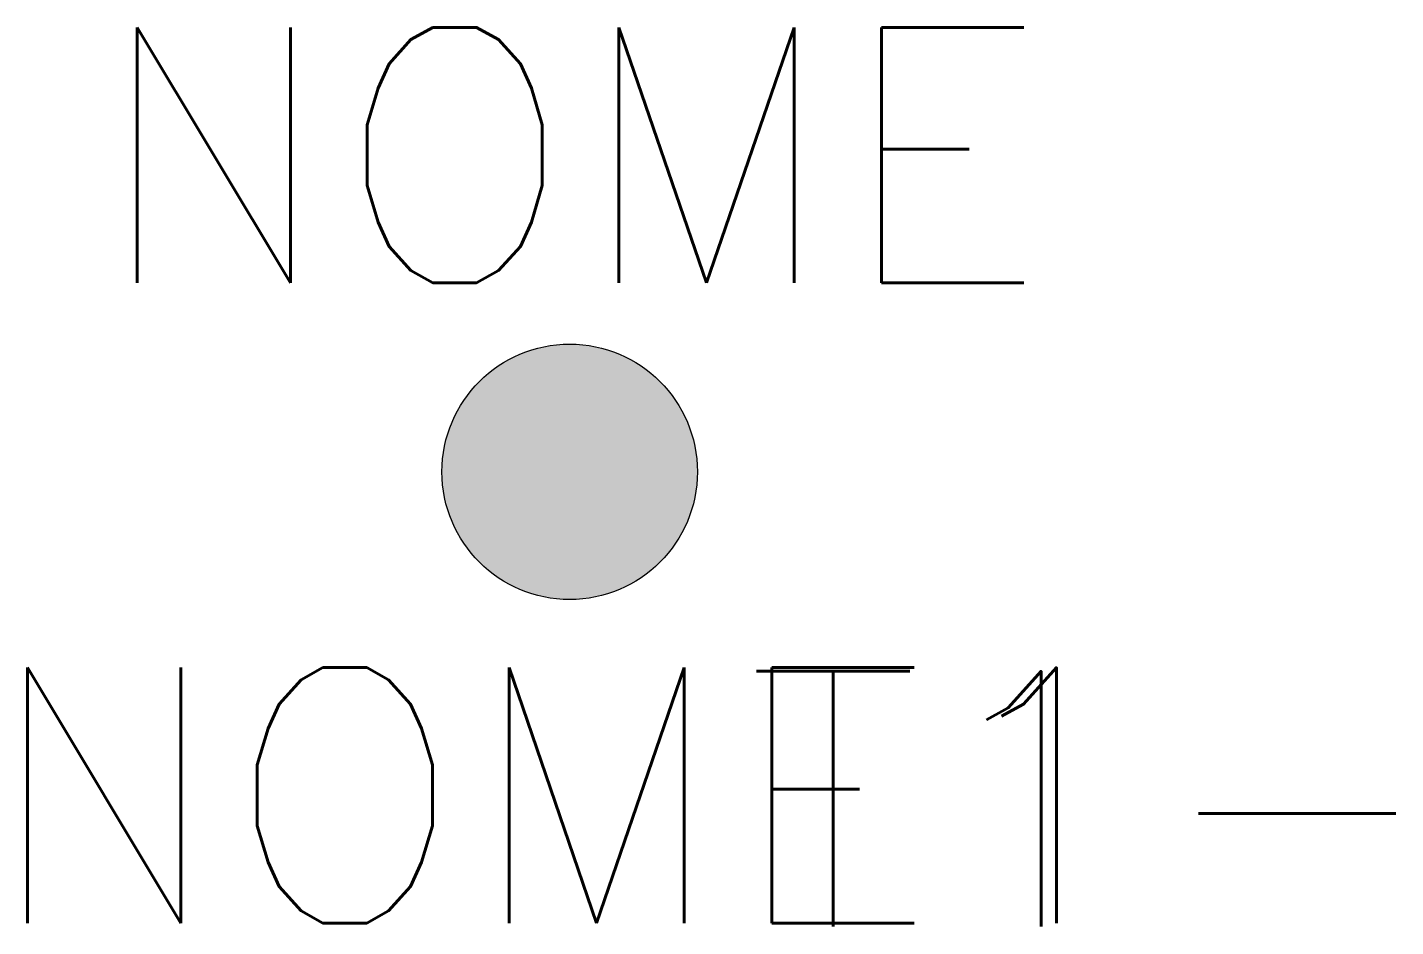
# Model space of a CAD drawing. Extents: x 245.8 to 256.5, y 201.4 to 208.5.
import ezdxf
from ezdxf.enums import TextEntityAlignment as Align

# ---------------------------------------------------------------- set-up
doc = ezdxf.new("R2010")
doc.units = 0
doc.header["$MEASUREMENT"] = 0
doc.layers.get('0').update_dxf_attribs({"linetype": 'CONTINUOUS'})
doc.styles.add('ROMANS', font='romans')

msp = doc.modelspace()

# ---------------------------------------------------------------- hatches: boundary and pattern name
h = msp.add_hatch(color=256)
h.dxf.hatch_style = 1
h.paths.add_polyline_path([(249, 205, 1), (251, 205, 1)])

# ---------------------------------------------------------------- linework, layer by layer
msp.add_circle((250, 205), 1)

# ---------------------------------------------------------------- texts
at = {"style": 'ROMANS', "flags": 5}
msp.add_attdef('NOME', text='NOME', height=2, dxfattribs=at).set_placement((250, 207.48), align=Align.MIDDLE_CENTER)
at = {"style": 'ROMANS', "flags": 4}
for tag, text, p in [('NOME1-', 'NOME1-', (245.411, 202.467)), ('T1', 'T1', (251.377, 202.439))]:
    msp.add_attdef(tag, text=text, height=2, dxfattribs=at).set_placement(p, align=Align.MIDDLE_LEFT)

doc.saveas('drawing.dxf')
